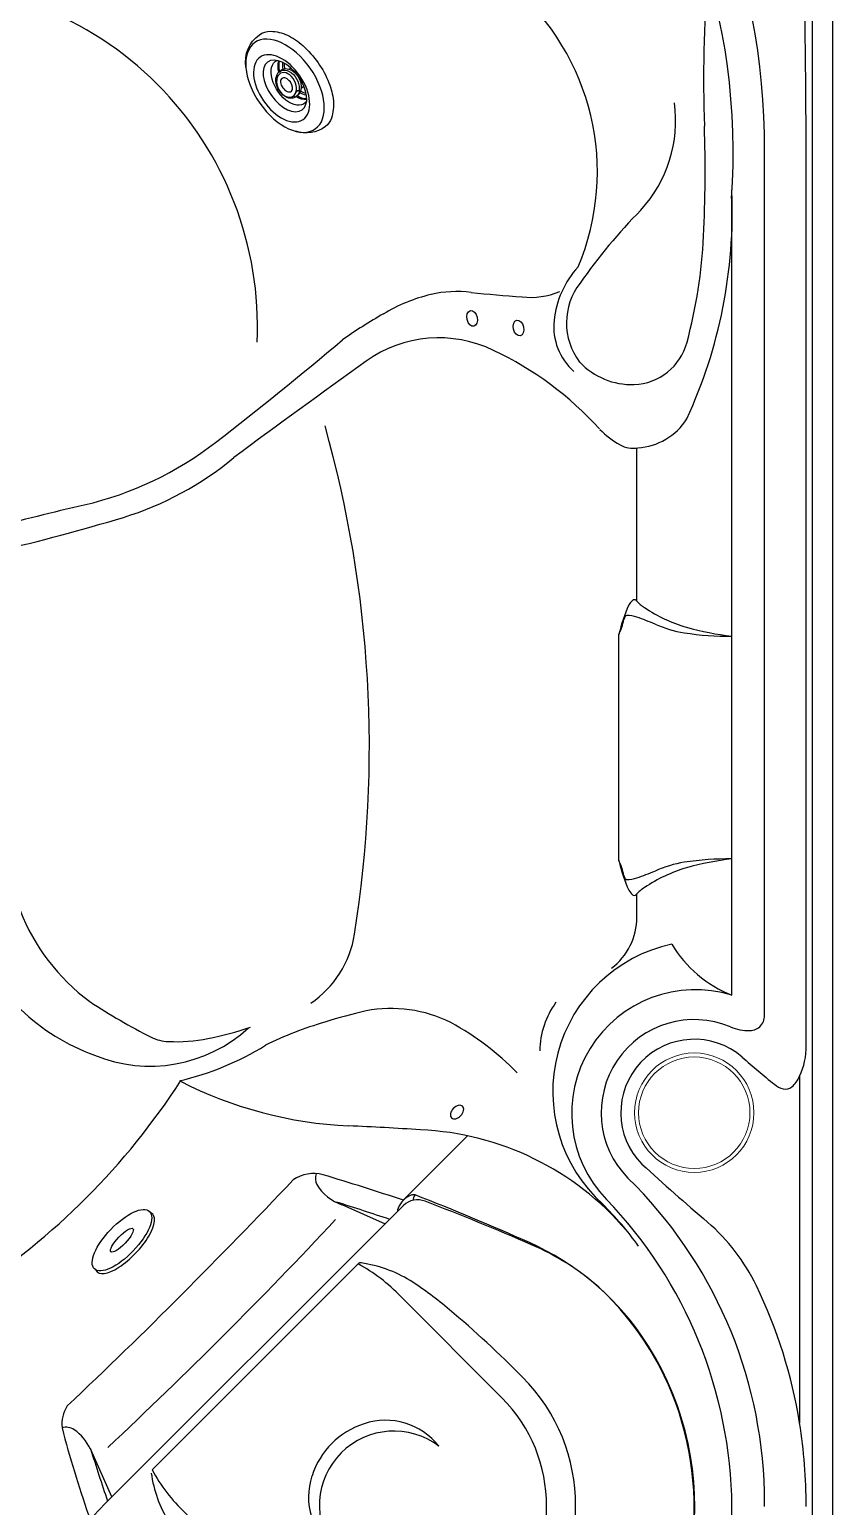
# Model space of a CAD drawing. Extents: x 646 to 726, y 789 to 934.
# Drawn here: x 700.6 to 725.81, y 823.82 to 870.18 of the extents above; entities that cross this region are included whole.
import ezdxf

# ---------------------------------------------------------------- set-up
doc = ezdxf.new("R2010")
doc.units = 0
doc.header["$MEASUREMENT"] = 0
for name, color, linetype in [('1', 4, 'Continuous'), ('1_CYAN', 4, 'Continuous'), ('2', 7, 'Continuous')]:
    doc.layers.add(name, color=color, linetype=linetype)

# ---------------------------------------------------------------- blocks, each defined once
blk = doc.blocks.new('BOLTLID')
at = {"layer": '1_CYAN', "color": 4}
for p, q in [((0.005, 6.381), (-0.005, 6.903)), ((0.005, 6.381), (-0.005, -6.381)), ((-0.005, -6.381), (-0.005, -6.856))]:
    blk.add_line(p, q, dxfattribs=at)
at = {"layer": '1_CYAN', "color": 3}
for p, q in [((-1.966, 4.816), (-6.453, 4.816)), ((-0.287, 4.596), (-0.287, -4.55)), ((-6.453, -4.77), (-1.966, -4.77))]:
    blk.add_line(p, q, dxfattribs=at)
at = {"layer": '1_CYAN', "color": 4}
for centre, radius, start, end in [((-6.486, 0.023), 9.403, 87.9593, 272.0407), ((-6.65, 1.553), 7.883, 68.1708, 86.3683), ((-30.258, -58.93), 72.81, 65.78045, 68.62331), ((-0.623, 6.899), 0.618, 0.3829, 67.7357), ((-0.623, -6.852), 0.618, 292.2643, 359.6171), ((-30.258, 58.977), 72.81, 291.37669, 294.21955), ((-6.65, -1.507), 7.883, 273.6317, 291.8292)]:
    blk.add_arc(centre, radius, start, end, dxfattribs=at)
at = {"layer": '1_CYAN', "color": 3}
for centre, radius, start, end in [((-6.453, 0.023), 5.707, 90, 270), ((-6.153, -25.495), 31.227, 84.8352, 90.5512), ((-4.134, -5.08), 10.714, 77.5164, 85.761), ((-2.73, 1.527), 3.96, 52.8827, 76.6882), ((-6.453, 0.023), 4.793, 90, 270), ((-1.832, -0.682), 5.5, 73.6816, 91.3953), ((-5.876, 0.234), 2.124, 26.4844, 96.9652), ((-6.453, 0.023), 2.341, 277.8604, 82.1396), ((-6.219, 0.023), 2.525, 332.7162, 27.2838), ((-5.876, -0.187), 2.124, 263.0348, 333.5156), ((-1.832, 0.728), 5.5, 268.6047, 286.3184), ((-0.396, -4.544), 0.11, 300.8692, 356.045), ((-2.73, -1.48), 3.96, 283.3118, 307.1173), ((-6.153, 25.542), 31.227, 269.4488, 275.1648), ((-4.134, 5.126), 10.714, 274.239, 282.4836)]:
    blk.add_arc(centre, radius, start, end, dxfattribs=at)
blk = doc.blocks.new('MJET')
at = {"layer": '1', "color": 3}
for p, q in [((-0.946, -0.157), (-0.852, -0.104)), ((-0.554, -0.74), (-0.502, -0.71))]:
    blk.add_line(p, q, dxfattribs=at)
at = {"layer": '1'}
blk.add_lwpolyline([(0.046, -2.04, 0.159602), (0.288, -1.764, 0.106361), (0.39, -1.23, 0.071169), (0.294, -0.656, 0.057483), (0, 0, 0.057483), (-0.436, 0.572, 0.071169), (-0.895, 0.93, 0.106361), (-1.412, 1.095, 0.139254), (-1.729, 1.037, 0.159602)], format="xyb", dxfattribs=at)
for centre, radius, start, end in [((-1.222, 0.134), 1.036, 119.3208, 174.577), ((-0.481, -1.132), 1.05, 236.7737, 300.1392)]:
    blk.add_arc(centre, radius, start, end, dxfattribs=at)
at = {"layer": '1', "color": 3}
for centre, radius, start, end in [((-0.134, -0.092), 0.966, 169.3755, 182.7087), ((-0.077, -0.06), 0.966, 172.9807, 184.5691), ((-1.256, -0.243), 0.0367, 125.7131, 173.0988), ((-1.077, -0.503), 0.352, 100.3995, 124.643), ((-1.136, -0.322), 0.165, 61.4818, 91.5367), ((-1.07, -0.2), 0.0266, 348.2864, 61.4818), ((-0.134, -0.092), 0.966, 238.8747, 251.0567), ((-0.077, -0.06), 0.966, 237.3676, 247.1634)]:
    blk.add_arc(centre, radius, start, end, dxfattribs=at)
at = {"layer": '1'}
blk.add_ellipse((-1.085, -0.649), major_axis=(-0.847, 1.421), ratio=0.582043, dxfattribs=at)
at = {"layer": '1', "color": 3}
for centre, major_axis, ratio in [((-1.202, -0.713), (-0.617, 1.016), 0.582633), ((-1.093, -0.651), (-0.462, 0.802), 0.562663), ((-1.041, -0.616), (-0.255, 0.321), 0.687109), ((-1.04, -0.617), (-0.121, 0.22), 0.601926)]:
    blk.add_ellipse(centre, major_axis=major_axis, ratio=ratio, dxfattribs=at)
for centre, major_axis, ratio, start_param, end_param in [((-0.931, -0.553), (-0.427, 0.679), 0.579291, 6.026519, 9.533585), ((-0.678, -0.427), (-0.427, 0.679), 0.579291, 6.578896, 7.179786), ((-0.644, -0.404), (-0.427, 0.679), 0.579291, 6.646969, 7.192996), ((-1.006, -0.596), (-0.285, 0.376), 0.697464, 6.107579, 11.857587), ((-1.168, -0.222), (-0.124, -0.017), 0.236606, 6.126494, 9.424778), ((-0.941, -0.561), (-0.285, 0.376), 0.697464, 2.921818, 6.286736), ((-0.678, -0.427), (-0.427, 0.679), 0.579291, 8.429339, 8.995074), ((-0.644, -0.404), (-0.427, 0.679), 0.579291, 8.436954, 8.937403)]:
    blk.add_ellipse(centre, major_axis=major_axis, ratio=ratio, start_param=start_param, end_param=end_param, dxfattribs=at)
blk = doc.blocks.new('SPEAKER CAP')
at = {"layer": '1', "lineweight": 5}
blk.add_circle((0, 0), 1.875, dxfattribs=at)
at = {"layer": '1', "color": 3, "lineweight": 5}
blk.add_circle((0, 0), 1.75, dxfattribs=at)
blk = doc.blocks.new('BOLT')
at = {"layer": '1', "color": 2}
for centre in [(68.283, 51.035), (69.74, 50.733)]:
    blk.add_ellipse(centre, major_axis=(-0.054, 0.244), ratio=0.649149, dxfattribs=at)
at = {"layer": '1', "color": 2, "extrusion": (0, 0, -1)}
blk.add_ellipse((67.811, 26.126), major_axis=(0.173, 0.181), ratio=0.649149, dxfattribs=at)
at = {"layer": '1'}
for major_axis, ratio in [((0.866, 0.902), 0.390628), ((0.346, 0.361), 0.268339)]:
    blk.add_ellipse((57.29, 22.105), major_axis=major_axis, ratio=ratio, dxfattribs=at)
blk.add_ellipse((57.381, 22.017), major_axis=(-0.87, -0.906), ratio=0.372628, start_param=-0.135711, end_param=3.277304, dxfattribs=at)
at = {"layer": '1_CYAN', "color": 3, "linetype": 'Continuous'}
for p, q in [((75.572, 57.979), (75.572, 57.979)), ((77.463, 29.208), (77.463, 56.316)), ((76.441, 29.795), (76.441, 55.072)), ((73.456, 42.156), (73.456, 46.974)), ((72.892, 34.021), (72.892, 41.112)), ((73.456, 32.242), (73.456, 32.977)), ((56.957, 29.16), (56.956, 29.16)), ((78.566, 27.25), (78.566, 16.368)), ((68.146, 25.39), (66.115, 23.359)), ((77.463, 13.748), (77.463, 14.219))]:
    blk.add_line(p, q, dxfattribs=at)
at = {"layer": '1_CYAN', "color": 2, "linetype": 'Continuous'}
for p, q in [((64.195, 23.22), (65.554, 22.617)), ((56.974, 14.051), (56.304, 15.557))]:
    blk.add_line(p, q, dxfattribs=at)
at = {"layer": '1_CYAN', "linetype": 'Continuous'}
blk.add_lwpolyline([(7.75, 79.598), (71.848, 79.598, -0.414214), (79.598, 71.848), (79.598, 7.75, -0.414214), (71.848, 0), (7.75, 0, -0.414214), (0, 7.75), (0, 71.848, -0.414214)], format="xyb", close=True, dxfattribs=at)
at = {"layer": '1_CYAN', "color": 3, "linetype": 'Continuous'}
blk.add_lwpolyline([(7.75, 78.96), (71.848, 78.96, -0.414214), (78.96, 71.848), (78.96, 7.75, -0.414214), (71.848, 0.638), (7.75, 0.638, -0.414214), (0.638, 7.75), (0.638, 71.848, -0.414214)], format="xyb", close=True, dxfattribs=at)
for centre, radius, start, end in [((56.49, 56.49), 20.973, 359.5251, 90.4749), ((56.287, 56.247), 20.194, 355.8728, 89.9169), ((64.58, 55.637), 7.637, 336.9763, 49.7019), ((70.507, 57.25), 4.168, 317.5195, 7.5534), ((60.906, 54.391), 15.547, 335.2568, 2.2883), ((86.323, 41.903), 17.872, 135.4752, 145.0372), ((73.773, 50.672), 2.931, 137.4835, 174.2716), ((73.273, 50.895), 2.028, 141.9547, 217.3284), ((68.199, 46.686), 5.24, 103.3081, 121.0974), ((67.79, 48.415), 3.463, 82.3522, 103.3081), ((86.813, 255.671), 204.667, 264.79652, 265.24622), ((70.114, 54.064), 2.37, 263.6317, 292.8151), ((73.113, 37.763), 15.424, 119.5609, 125.2368), ((72.736, 50.776), 1.889, 174.2716, 228.1061), ((-13.615, 142.631), 120.711, 307.71689, 310.1474), ((67.241, 46.493), 3.932, 64.1104, 125.5266), ((274.04, -241.624), 358.584, 125.66771, 126.48863), ((64.53, 40.597), 10.421, 41.963, 64.8541), ((73.369, 48.929), 1.959, 273.34, 327.741), ((74.442, 49.701), 3.038, 225.0801, 240.1156), ((53.65, 55.653), 10.757, 283.1718, 307.7169), ((73.329, 47.765), 0.806, 240.1156, 281.008), ((54.432, 54.306), 9.947, 286.9623, 309.835), ((81.155, -61.875), 109.946, 103.1718, 104.75118), ((40.551, 99.817), 57.528, 282.88842, 286.96228), ((73.801, 41.684), 0.696, 133.9758, 148.6683), ((73.374, 42.127), 0.0807, 41.0167, 133.9758), ((77.083, 40.22), 4.285, 154.7786, 167.9939), ((74.238, 42.879), 1.065, 221.0167, 239.6876), ((76.335, 45.853), 4.701, 235.915, 253.6886), ((70.588, 42.143), 2.524, 335.8804, 347.1359), ((73.337, 41.515), 0.296, 143.8374, 167.1359), ((73.137, 41.661), 0.0483, 90.5796, 143.8374), ((73.147, 40.752), 0.958, 71.1261, 90.5796), ((70.333, 32.523), 9.654, 67.5039, 71.1261), ((75.48, 44.629), 3.502, 245.485, 261.2021), ((77.472, 50.118), 9.115, 254.3602, 263.5045), ((76.329, 50.115), 9.054, 261.2021, 270.7049), ((60.137, 34.821), 6.495, 169.2398, 233.6147), ((70.588, 32.99), 2.524, 12.8641, 24.1196), ((77.083, 34.912), 4.285, 192.0061, 205.2214), ((75.48, 30.504), 3.502, 98.7979, 114.515), ((76.329, 25.018), 9.054, 89.2951, 98.7979), ((77.472, 25.014), 9.115, 96.4955, 105.6398), ((73.337, 33.617), 0.296, 192.8641, 216.1626), ((73.137, 33.471), 0.0483, 216.1626, 269.4204), ((73.147, 34.381), 0.958, 269.4204, 288.8739), ((70.333, 42.61), 9.654, 288.8739, 292.4961), ((76.335, 29.28), 4.701, 106.3114, 124.085), ((73.801, 33.448), 0.696, 211.3317, 226.0242), ((73.374, 33.006), 0.0807, 226.0242, 318.9833), ((74.238, 32.254), 1.065, 120.3124, 138.9833), ((71.457, 32.238), 2, 307.0693, 0.1234), ((77.875, 33.407), 3.886, 211.1549, 248.3447), ((75.297, 26.082), 3.886, 72.875, 223.943), ((66.703, 45.343), 18.885, 236.5151, 243.2611), ((69.129, 11.612), 18.179, 103.2827, 107.5043), ((65.733, 25.13), 4.247, 63.6501, 100.5831), ((73.093, 28.001), 2.686, 144.2477, 178.9922), ((76.995, 29.152), 0.471, 270.9018, 6.7601), ((57.225, 41.597), 13.452, 281.8526, 287.7626), ((66.972, 17.687), 11.739, 106.3786, 116.1791), ((63.381, 21.2), 8.82, 44.2647, 61.2873), ((75.259, 26.105), 2.923, 67.1645, 224.5903), ((76.979, 30.19), 1.509, 247.1645, 270.9018), ((58.754, 29.519), 1.176, 242.274, 269.7177), ((59.037, 32.966), 4.632, 266.4278, 281.8526), ((57.045, 35.913), 9.04, 283.1412, 301.6868), ((40.368, 39.217), 22.333, 302.883, 327.1961), ((64.991, 38.541), 12.861, 242.8657, 267.4278), ((59.432, -85.198), 111.003, 86.26622, 87.42781), ((66.277, 16.582), 8.994, 40.3452, 87.5588), ((63.31, 23.038), 1.158, 75.2985, 123.7759), ((63.774, 24.037), 0.413, 159.2369, 206.9916), ((41.429, -50.032), 77.433, 71.39884, 73.35846), ((-66.395, 145.9), 177.529, 313.39504, 316.63471), ((64.668, 24.621), 1.479, 211.4361, 251.351), ((63.21, 13.858), 14.257, 1.4489, 45.6479), ((-7.994, -200.289), 234.905, 71.71763, 72.14209), ((66.609, 22.87), 0.69, 108.6465, 159.5788), ((66.445, 23.356), 0.176, 74.5191, 108.6465), ((66.711, 23.346), 0.284, 140.7022, 179.8116), ((37.343, -51.418), 80.413, 65.97427, 68.74712), ((65.353, 16.113), 10.01, 35.4701, 45.3753), ((62.358, 13.611), 14.084, 0.592, 43.943), ((-44.797, 124.4), 148.89, 313.05067, 316.94644), ((66.352, 22.965), 0.416, 159.5788, 175.0707), ((66.636, 14.294), 8.468, 34.8162, 65.9743), ((65.85, 13.748), 9.424, 235.1838, 34.8162), ((56.534, 16.31), 1.13, 148.4271, 184.8415), ((55.544, 15.812), 0.423, 54.8467, 108.6829), ((89.306, 25.039), 35.027, 194.5913, 199.2621), ((54.884, 14.875), 1.569, 25.479, 54.8467), ((290.266, 91.027), 245.837, 197.87804, 198.28097), ((65.952, 13.649), 10.49, 270.0044, 0.592)]:
    blk.add_arc(centre, radius, start, end, dxfattribs=at)
at = {"layer": '1_CYAN', "color": 2, "linetype": 'Continuous'}
for centre, radius, start, end in [((-414.447, 54.004), 493.226, 0.26865, 1.09522), ((119.163, 58.546), 43.611, 175.6967, 181.9472), ((50.772, 50.773), 10.773, 357.4357, 92.4904), ((33.963, 55.65), 41.638, 357.2089, 1.9472), ((-478906.1, 38.863), 478984.874, 359.99872562, 0.00212193), ((59.557, 54.402), 16.013, 345.1018, 357.2089), ((73.307, 50.744), 1.785, 271.9838, 345.1018), ((73.292, 51.193), 2.234, 223.1264, 271.9838), ((27.823, 37.576), 37.234, 350.9379, 15.7158), ((58.644, 34.057), 6.535, 202.0995, 250.157), ((61.377, 32.224), 3.256, 304.5076, 350.9379), ((75.562, 26.761), 4.745, 102.314, 227.9596), ((58.17, 32.154), 4.588, 247.6619, 312.4489), ((75.258, 26.105), 2.306, 49.1889, 224.5914), ((96.909, 50.695), 30.458, 228.5953, 231.084), ((76.552, 28.187), 2.222, 335.0584, 0.5872), ((78.264, 27.606), 0.78, 231.3081, 254.474), ((78.132, 27.132), 0.288, 254.474, 311.0118), ((77.707, 27.621), 0.936, 311.0118, 336.6371), ((123.556, 79.191), 74.071, 227.60762, 229.729), ((71.506, 17.885), 6.351, 26.0804, 48.9644), ((63.223, 13.908), 15.539, 9.1112, 25.8248), ((62.358, 13.769), 16.415, 359.9257, 9.1112)]:
    blk.add_arc(centre, radius, start, end, dxfattribs=at)
at = {"layer": '1', "xscale": -1}
blk.add_blockref('SPEAKER CAP', (75.258, 26.105), dxfattribs=at)
at = {"layer": '1', "rotation": 135}
blk.add_blockref('BOLTLID', (61.281, 18.351), dxfattribs=at)
at = {"layer": '2', "color": 1, "xscale": -1, "rotation": 245.7904515185268}
blk.add_blockref('MJET', (63.446, 59.061), dxfattribs=at)

msp = doc.modelspace()

# ---------------------------------------------------------------- block references
at = {"layer": '1'}
msp.add_blockref('BOLT', (646.214, 810.077), dxfattribs=at)

doc.saveas('drawing.dxf')
